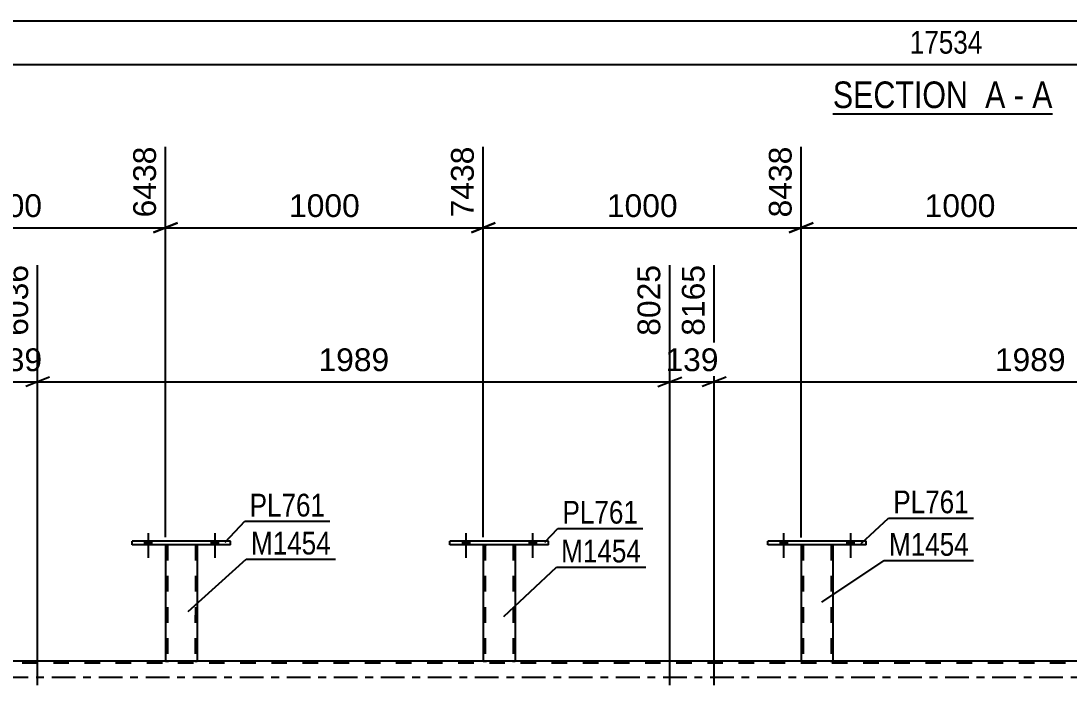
# Model space of a CAD drawing. Header units: millimetres. Extents: x -57 to 784, y -422 to 172.
# Drawn here: x 237.1 to 369, y -1 to 82.5 of the extents above; entities that cross this region are included whole.
import ezdxf

# ---------------------------------------------------------------- set-up
doc = ezdxf.new("R2010")
doc.units = ezdxf.units.MM
doc.linetypes.add('DXK_LINE_DOT2', pattern=[3.9198, 1.9599, -1.9599])
doc.linetypes.add('DXK_LINE_DOT3', pattern=[5.9187, 2.979, -0.9799, 0.9799, -0.9799])
doc.styles.add('Arial', font='ARIAL.TTF', dxfattribs={"height": 0.2})
doc.styles.add('Arial Narrow', font='ARIALN.TTF', dxfattribs={"height": 0.2})

# ---------------------------------------------------------------- blocks, each defined once
blk = doc.blocks.new('Unknown-122571766-12 - 5456')
at = {"color": 6, "linetype": 'Continuous'}
blk.add_line((339.3, 70.84), (366.95, 70.84), dxfattribs=at)
at = {"color": 0, "linetype": 'Continuous'}
for points in [[(357.41, 71.59), (357.41, 75.09), (339.3, 75.09), (339.3, 71.59)], [(361.02, 71.59), (361.02, 75.09), (358.46, 75.09), (358.46, 71.59)], [(363.34, 71.59), (363.34, 75.09), (362.07, 75.09), (362.07, 71.59)], [(366.95, 71.59), (366.95, 75.09), (364.39, 75.09), (364.39, 71.59)]]:
    blk.add_wipeout(points, dxfattribs=at)
at = {"color": 7, "linetype": 'Continuous', "style": 'Arial Narrow'}
for s, p in [('SECTION ', (339.3, 71.59)), ('A', (358.46, 71.59)), ('A', (364.39, 71.59)), ('-', (362.07, 71.59))]:
    blk.add_text(s, height=3.34, dxfattribs=at).set_placement(p)
blk = doc.blocks.new('Bolt-122571766-4019 - 3505')
at = {"linetype": 'Continuous'}
for points in [[(252.67, 16.64), (253.55, 16.64), (253.55, 17.12), (252.67, 17.12)], [(261.07, 16.64), (261.95, 16.64), (261.95, 17.12), (261.07, 17.12)]]:
    blk.add_hatch(color=1, dxfattribs=at).paths.add_polyline_path(points)
at = {"color": 1, "linetype": 'Continuous'}
for p, q in [((253.11, 18.12), (253.11, 15)), ((261.51, 18.12), (261.51, 15)), ((252.67, 17.12), (252.67, 16.64)), ((253.55, 17.12), (253.55, 16.64)), ((261.07, 17.12), (261.07, 16.64)), ((261.95, 17.12), (261.95, 16.64))]:
    blk.add_line(p, q, dxfattribs=at)
blk = doc.blocks.new('Part-122571766-3780 - 3505')
at = {"color": 2, "linetype": 'Continuous'}
for p, q in [((251.11, 16.64), (251.11, 17.12)), ((263.51, 17.12), (251.11, 17.12)), ((263.51, 16.64), (251.11, 16.64)), ((263.51, 16.64), (263.51, 17.12))]:
    blk.add_line(p, q, dxfattribs=at)
blk = doc.blocks.new('Part-122571766-3785 - 3505')
at = {"color": 2, "linetype": 'Continuous'}
for p, q in [((295.31, 16.64), (295.31, 2)), ((299.31, 16.64), (299.31, 2)), ((295.34, 2), (295.31, 2)), ((295.45, 2), (295.34, 2)), ((295.6, 2), (295.45, 2)), ((299.01, 2), (295.6, 2)), ((299.17, 2), (299.01, 2)), ((299.27, 2), (299.17, 2)), ((299.31, 2), (299.27, 2))]:
    blk.add_line(p, q, dxfattribs=at)
at = {"color": 7, "linetype": 'DXK_LINE_DOT2'}
for p, q in [((295.31, 16.64), (295.31, 16.64)), ((295.31, 16.64), (295.31, 16.64)), ((295.31, 16.64), (295.31, 16.64)), ((295.35, 16.64), (295.31, 16.64)), ((295.31, 16.64), (295.35, 16.64)), ((295.45, 16.64), (295.35, 16.64)), ((295.35, 16.64), (295.45, 16.64)), ((295.61, 16.64), (295.45, 16.64)), ((295.45, 16.64), (295.61, 16.64)), ((295.55, 16.64), (295.55, 16.64)), ((295.55, 16.64), (295.55, 2)), ((295.57, 16.64), (295.55, 16.64)), ((295.55, 16.64), (295.57, 16.64)), ((295.62, 16.64), (295.57, 16.64)), ((295.57, 16.64), (295.62, 16.64)), ((299.02, 16.64), (295.61, 16.64)), ((299.02, 16.64), (295.61, 16.64)), ((298.92, 16.64), (295.62, 16.64)), ((295.62, 16.64), (295.7, 16.64)), ((299, 16.64), (295.7, 16.64)), ((299, 16.64), (298.92, 16.64)), ((299.05, 16.64), (299, 16.64)), ((299, 16.64), (299.05, 16.64)), ((299.02, 16.64), (299.17, 16.64)), ((299.17, 16.64), (299.02, 16.64)), ((299.07, 16.64), (299.05, 16.64)), ((299.05, 16.64), (299.07, 16.64)), ((299.07, 16.64), (299.07, 16.64)), ((299.07, 16.64), (299.07, 2)), ((299.17, 16.64), (299.28, 16.64)), ((299.28, 16.64), (299.17, 16.64)), ((299.28, 16.64), (299.31, 16.64)), ((299.31, 16.64), (299.28, 16.64)), ((299.31, 16.64), (299.31, 16.64)), ((299.31, 16.64), (299.31, 16.64)), ((299.31, 16.64), (299.31, 16.64)), ((295.31, 2), (295.34, 2)), ((295.34, 2), (295.45, 2)), ((295.45, 2), (295.6, 2)), ((295.57, 2), (295.55, 2)), ((295.55, 2), (295.57, 2)), ((295.62, 2), (295.57, 2)), ((295.57, 2), (295.6, 2)), ((299.01, 2), (295.6, 2)), ((295.6, 2), (295.62, 2)), ((298.92, 2), (295.62, 2)), ((295.62, 2), (295.7, 2)), ((299, 2), (295.7, 2)), ((299, 2), (298.92, 2)), ((299.05, 2), (299, 2)), ((299, 2), (299.05, 2)), ((299.01, 2), (299.17, 2)), ((299.07, 2), (299.05, 2)), ((299.05, 2), (299.07, 2)), ((299.17, 2), (299.27, 2)), ((299.27, 2), (299.31, 2))]:
    blk.add_line(p, q, dxfattribs=at)
blk = doc.blocks.new('Part-122571766-3790 - 3505')
at = {"color": 2, "linetype": 'Continuous'}
for p, q in [((291.11, 16.64), (291.11, 17.12)), ((303.51, 17.12), (291.11, 17.12)), ((303.51, 16.64), (291.11, 16.64)), ((303.51, 16.64), (303.51, 17.12))]:
    blk.add_line(p, q, dxfattribs=at)
blk = doc.blocks.new('Part-122571766-3795 - 3505')
at = {"color": 2, "linetype": 'Continuous'}
for p, q in [((335.31, 16.64), (335.31, 2)), ((339.31, 16.64), (339.31, 2)), ((335.34, 2), (335.31, 2)), ((335.45, 2), (335.34, 2)), ((335.6, 2), (335.45, 2)), ((339.01, 2), (335.6, 2)), ((339.17, 2), (339.01, 2)), ((339.27, 2), (339.17, 2)), ((339.31, 2), (339.27, 2))]:
    blk.add_line(p, q, dxfattribs=at)
at = {"color": 7, "linetype": 'DXK_LINE_DOT2'}
for p, q in [((335.31, 16.64), (335.31, 16.64)), ((335.31, 16.64), (335.31, 16.64)), ((335.31, 16.64), (335.31, 16.64)), ((335.35, 16.64), (335.31, 16.64)), ((335.31, 16.64), (335.35, 16.64)), ((335.45, 16.64), (335.35, 16.64)), ((335.35, 16.64), (335.45, 16.64)), ((335.61, 16.64), (335.45, 16.64)), ((335.45, 16.64), (335.61, 16.64)), ((335.55, 16.64), (335.55, 16.64)), ((335.55, 16.64), (335.55, 2)), ((335.57, 16.64), (335.55, 16.64)), ((335.55, 16.64), (335.57, 16.64)), ((335.62, 16.64), (335.57, 16.64)), ((335.57, 16.64), (335.62, 16.64)), ((339.02, 16.64), (335.61, 16.64)), ((339.02, 16.64), (335.61, 16.64)), ((338.92, 16.64), (335.62, 16.64)), ((335.62, 16.64), (335.7, 16.64)), ((339, 16.64), (335.7, 16.64)), ((339, 16.64), (338.92, 16.64)), ((339.05, 16.64), (339, 16.64)), ((339, 16.64), (339.05, 16.64)), ((339.02, 16.64), (339.17, 16.64)), ((339.17, 16.64), (339.02, 16.64)), ((339.07, 16.64), (339.05, 16.64)), ((339.05, 16.64), (339.07, 16.64)), ((339.07, 16.64), (339.07, 16.64)), ((339.07, 16.64), (339.07, 2)), ((339.17, 16.64), (339.28, 16.64)), ((339.28, 16.64), (339.17, 16.64)), ((339.28, 16.64), (339.31, 16.64)), ((339.31, 16.64), (339.28, 16.64)), ((339.31, 16.64), (339.31, 16.64)), ((339.31, 16.64), (339.31, 16.64)), ((339.31, 16.64), (339.31, 16.64)), ((335.31, 2), (335.34, 2)), ((335.34, 2), (335.45, 2)), ((335.45, 2), (335.6, 2)), ((335.57, 2), (335.55, 2)), ((335.55, 2), (335.57, 2)), ((335.62, 2), (335.57, 2)), ((335.57, 2), (335.6, 2)), ((339.01, 2), (335.6, 2)), ((335.6, 2), (335.62, 2)), ((338.92, 2), (335.62, 2)), ((335.62, 2), (335.7, 2)), ((339, 2), (335.7, 2)), ((339, 2), (338.92, 2)), ((339.05, 2), (339, 2)), ((339, 2), (339.05, 2)), ((339.01, 2), (339.17, 2)), ((339.07, 2), (339.05, 2)), ((339.05, 2), (339.07, 2)), ((339.17, 2), (339.27, 2)), ((339.27, 2), (339.31, 2))]:
    blk.add_line(p, q, dxfattribs=at)
blk = doc.blocks.new('Bolt-122571766-3900 - 3505')
at = {"linetype": 'Continuous'}
for points in [[(332.67, 16.64), (333.55, 16.64), (333.55, 17.12), (332.67, 17.12)], [(341.07, 16.64), (341.95, 16.64), (341.95, 17.12), (341.07, 17.12)]]:
    blk.add_hatch(color=1, dxfattribs=at).paths.add_polyline_path(points)
at = {"color": 1, "linetype": 'Continuous'}
for p, q in [((333.11, 18.12), (333.11, 15)), ((341.51, 18.12), (341.51, 15)), ((332.67, 17.12), (332.67, 16.64)), ((333.55, 17.12), (333.55, 16.64)), ((341.07, 17.12), (341.07, 16.64)), ((341.95, 17.12), (341.95, 16.64))]:
    blk.add_line(p, q, dxfattribs=at)
blk = doc.blocks.new('Part-122571766-3929 - 3505')
at = {"color": 2, "linetype": 'Continuous'}
for p, q in [((255.31, 16.64), (255.3, 2)), ((259.31, 16.64), (259.3, 2)), ((255.34, 2), (255.3, 2)), ((255.44, 2), (255.34, 2)), ((255.6, 2), (255.44, 2)), ((259.01, 2), (255.6, 2)), ((259.16, 2), (259.01, 2)), ((259.27, 2), (259.16, 2)), ((259.3, 2), (259.27, 2))]:
    blk.add_line(p, q, dxfattribs=at)
at = {"color": 7, "linetype": 'DXK_LINE_DOT2'}
for p, q in [((255.31, 16.64), (255.31, 16.64)), ((255.31, 16.64), (255.31, 16.64)), ((255.31, 16.64), (255.31, 16.64)), ((255.34, 16.64), (255.31, 16.64)), ((255.31, 16.64), (255.34, 16.64)), ((255.45, 16.64), (255.34, 16.64)), ((255.34, 16.64), (255.45, 16.64)), ((255.6, 16.64), (255.45, 16.64)), ((255.45, 16.64), (255.6, 16.64)), ((255.55, 16.64), (255.54, 2)), ((255.55, 16.64), (255.55, 16.64)), ((255.56, 16.64), (255.55, 16.64)), ((255.55, 16.64), (255.56, 16.64)), ((255.62, 16.64), (255.56, 16.64)), ((255.56, 16.64), (255.62, 16.64)), ((259.01, 16.64), (255.6, 16.64)), ((259.01, 16.64), (255.6, 16.64)), ((258.92, 16.64), (255.62, 16.64)), ((255.62, 16.64), (255.69, 16.64)), ((259, 16.64), (255.69, 16.64)), ((259, 16.64), (258.92, 16.64)), ((259.05, 16.64), (259, 16.64)), ((259, 16.64), (259.05, 16.64)), ((259.01, 16.64), (259.17, 16.64)), ((259.17, 16.64), (259.01, 16.64)), ((259.07, 16.64), (259.05, 16.64)), ((259.05, 16.64), (259.07, 16.64)), ((259.07, 16.64), (259.06, 2)), ((259.07, 16.64), (259.07, 16.64)), ((259.17, 16.64), (259.27, 16.64)), ((259.27, 16.64), (259.17, 16.64)), ((259.27, 16.64), (259.31, 16.64)), ((259.31, 16.64), (259.27, 16.64)), ((259.31, 16.64), (259.31, 16.64)), ((259.31, 16.64), (259.31, 16.64)), ((259.31, 16.64), (259.31, 16.64)), ((255.3, 2), (255.34, 2)), ((255.34, 2), (255.44, 2)), ((255.44, 2), (255.6, 2)), ((255.56, 2), (255.54, 2)), ((255.54, 2), (255.56, 2)), ((255.61, 2), (255.56, 2)), ((255.56, 2), (255.6, 2)), ((259.01, 2), (255.6, 2)), ((255.6, 2), (255.61, 2)), ((258.91, 2), (255.61, 2)), ((255.61, 2), (255.69, 2)), ((258.99, 2), (255.69, 2)), ((258.99, 2), (258.91, 2)), ((259.04, 2), (258.99, 2)), ((258.99, 2), (259.04, 2)), ((259.01, 2), (259.16, 2)), ((259.06, 2), (259.04, 2)), ((259.04, 2), (259.06, 2)), ((259.16, 2), (259.27, 2)), ((259.27, 2), (259.3, 2))]:
    blk.add_line(p, q, dxfattribs=at)
blk = doc.blocks.new('Part-122571766-3959 - 3505')
at = {"color": 2, "linetype": 'Continuous'}
for p, q in [((331.11, 16.64), (331.11, 17.12)), ((343.51, 17.12), (331.11, 17.12)), ((343.51, 16.64), (331.11, 16.64)), ((343.51, 16.64), (343.51, 17.12))]:
    blk.add_line(p, q, dxfattribs=at)
blk = doc.blocks.new('Part-122571766-3974 - 3505')
at = {"color": 7, "linetype": 'DXK_LINE_DOT2'}
for p, q in [((697.85, 1.76), (33.83, 1.76)), ((693.92, 2), (95.3, 2)), ((259.3, 2), (255.3, 2)), ((299.31, 2), (295.31, 2)), ((339.31, 2), (335.31, 2))]:
    blk.add_line(p, q, dxfattribs=at)
at = {"color": 2, "linetype": 'Continuous'}
for p, q in [((255.3, 2), (219.3, 2)), ((295.31, 2), (259.3, 2)), ((335.31, 2), (299.31, 2)), ((375.3, 2), (339.31, 2))]:
    blk.add_line(p, q, dxfattribs=at)
at = {"color": 7, "linetype": 'DXK_LINE_DOT3'}
blk.add_line((33.83, 0), (707.85, 0), dxfattribs=at)
blk = doc.blocks.new('Bolt-122571766-4020 - 3505')
at = {"linetype": 'Continuous'}
for points in [[(292.67, 16.64), (293.55, 16.64), (293.55, 17.12), (292.67, 17.12)], [(301.07, 16.64), (301.95, 16.64), (301.95, 17.12), (301.07, 17.12)]]:
    blk.add_hatch(color=1, dxfattribs=at).paths.add_polyline_path(points)
at = {"color": 1, "linetype": 'Continuous'}
for p, q in [((293.11, 18.12), (293.11, 15)), ((301.51, 18.12), (301.51, 15)), ((292.67, 17.12), (292.67, 16.64)), ((293.55, 17.12), (293.55, 16.64)), ((301.07, 17.12), (301.07, 16.64)), ((301.95, 17.12), (301.95, 16.64))]:
    blk.add_line(p, q, dxfattribs=at)
blk = doc.blocks.new('Bolt-122571766-4021 - 3505')
at = {"linetype": 'Continuous'}
for points in [[(292.67, 16.64), (293.55, 16.64), (293.55, 17.12), (292.67, 17.12)], [(301.07, 16.64), (301.95, 16.64), (301.95, 17.12), (301.07, 17.12)]]:
    blk.add_hatch(color=1, dxfattribs=at).paths.add_polyline_path(points)
at = {"color": 1, "linetype": 'Continuous'}
for p, q in [((293.11, 18.12), (293.11, 15)), ((301.51, 18.12), (301.51, 15)), ((292.67, 17.12), (292.67, 16.64)), ((293.55, 17.12), (293.55, 16.64)), ((301.07, 17.12), (301.07, 16.64)), ((301.95, 17.12), (301.95, 16.64))]:
    blk.add_line(p, q, dxfattribs=at)
blk = doc.blocks.new('Bolt-122571766-4022 - 3505')
at = {"linetype": 'Continuous'}
for points in [[(332.67, 16.64), (333.55, 16.64), (333.55, 17.12), (332.67, 17.12)], [(341.07, 16.64), (341.95, 16.64), (341.95, 17.12), (341.07, 17.12)]]:
    blk.add_hatch(color=1, dxfattribs=at).paths.add_polyline_path(points)
at = {"color": 1, "linetype": 'Continuous'}
for p, q in [((333.11, 18.12), (333.11, 15)), ((341.51, 18.12), (341.51, 15)), ((332.67, 17.12), (332.67, 16.64)), ((333.55, 17.12), (333.55, 16.64)), ((341.07, 17.12), (341.07, 16.64)), ((341.95, 17.12), (341.95, 16.64))]:
    blk.add_line(p, q, dxfattribs=at)
blk = doc.blocks.new('Bolt-122571766-4054 - 3505')
at = {"linetype": 'Continuous'}
for points in [[(252.67, 16.64), (253.55, 16.64), (253.55, 17.12), (252.67, 17.12)], [(261.07, 16.64), (261.95, 16.64), (261.95, 17.12), (261.07, 17.12)]]:
    blk.add_hatch(color=1, dxfattribs=at).paths.add_polyline_path(points)
at = {"color": 1, "linetype": 'Continuous'}
for p, q in [((253.11, 18.12), (253.11, 15)), ((261.51, 18.12), (261.51, 15)), ((252.67, 17.12), (252.67, 16.64)), ((253.55, 17.12), (253.55, 16.64)), ((261.07, 17.12), (261.07, 16.64)), ((261.95, 17.12), (261.95, 16.64))]:
    blk.add_line(p, q, dxfattribs=at)
blk = doc.blocks.new('StraightDimension-122571766-4810 - 3505')
at = {"color": 7, "linetype": 'Continuous'}
for p, q in [((215.31, 17.62), (215.31, 66.72)), ((255.31, 17.6), (255.31, 66.72)), ((216.81, 57.13), (213.81, 55.93)), ((253.81, 55.93), (256.81, 57.13)), ((215.31, 56.53), (255.31, 56.53))]:
    blk.add_line(p, q, dxfattribs=at)
at = {"color": 0}
blk.add_wipeout([(240.35, 57.28), (240.35, 61.48), (230.26, 61.48), (230.26, 57.28)], dxfattribs=at)
at = {"color": 3, "style": 'Arial'}
blk.add_text('1000', height=2.865, dxfattribs=at).set_placement((230.86, 57.88))
at = {"color": 0, "linetype": 'Continuous'}
blk.add_wipeout([(254.71, 67.32), (250.51, 67.32), (250.51, 57.23), (254.71, 57.23)], dxfattribs=at)
at = {"color": 3, "linetype": 'Continuous', "style": 'Arial'}
blk.add_text('6438', height=2.865, rotation=90.0002, dxfattribs=at).set_placement((254.11, 57.83))
blk = doc.blocks.new('StraightDimension-122571766-4794 - 3505')
at = {"color": 7, "linetype": 'Continuous'}
for p, q in [((295.31, 17.59), (295.31, 66.72)), ((335.31, 17.58), (335.31, 66.72)), ((296.81, 57.13), (293.81, 55.93)), ((333.81, 55.93), (336.81, 57.13)), ((295.31, 56.53), (335.31, 56.53))]:
    blk.add_line(p, q, dxfattribs=at)
at = {"color": 0}
blk.add_wipeout([(320.36, 57.28), (320.36, 61.48), (310.26, 61.48), (310.26, 57.28)], dxfattribs=at)
at = {"color": 3, "style": 'Arial'}
blk.add_text('1000', height=2.865, dxfattribs=at).set_placement((310.86, 57.88))
at = {"color": 0, "linetype": 'Continuous'}
blk.add_wipeout([(334.71, 67.32), (330.51, 67.32), (330.51, 57.23), (334.71, 57.23)], dxfattribs=at)
at = {"color": 3, "linetype": 'Continuous', "style": 'Arial'}
blk.add_text('8438', height=2.865, rotation=90.0002, dxfattribs=at).set_placement((334.11, 57.83))
blk = doc.blocks.new('StraightDimension-122571766-4654 - 3505')
at = {"color": 7, "linetype": 'Continuous'}
for p, q in [((233.65, -1), (233.65, 51.84)), ((239.22, -1), (239.22, 51.84)), ((232.15, 36.54), (235.15, 37.74)), ((233.65, 37.14), (239.22, 37.14)), ((240.72, 37.74), (237.72, 36.54))]:
    blk.add_line(p, q, dxfattribs=at)
at = {"color": 0}
blk.add_wipeout([(240.37, 37.89), (240.37, 42.09), (232.5, 42.09), (232.5, 37.89)], dxfattribs=at)
at = {"color": 3, "style": 'Arial'}
blk.add_text('139', height=2.865, dxfattribs=at).set_placement((233.1, 38.49))
at = {"color": 0, "linetype": 'Continuous'}
blk.add_wipeout([(238.62, 52.44), (234.42, 52.44), (234.42, 42.34), (238.62, 42.34)], dxfattribs=at)
at = {"color": 3, "linetype": 'Continuous', "style": 'Arial'}
blk.add_text('6036', height=2.865, rotation=90.0002, dxfattribs=at).set_placement((238.02, 42.94))
blk = doc.blocks.new('StraightDimension-122571766-4601 - 3505')
at = {"color": 7, "linetype": 'Continuous'}
for p, q in [((403.92, -1), (403.92, 54.06)), ((324.36, -1), (324.36, 51.84)), ((325.86, 37.74), (322.86, 36.54)), ((324.36, 37.14), (403.92, 37.14)), ((402.42, 36.54), (405.42, 37.74))]:
    blk.add_line(p, q, dxfattribs=at)
at = {"color": 0}
blk.add_wipeout([(369.18, 37.89), (369.18, 42.09), (359.09, 42.09), (359.09, 37.89)], dxfattribs=at)
at = {"color": 3, "style": 'Arial'}
blk.add_text('1989', height=2.865, dxfattribs=at).set_placement((359.69, 38.49))
at = {"color": 0, "linetype": 'Continuous'}
blk.add_wipeout([(403.32, 54.66), (399.12, 54.66), (399.12, 42.34), (403.32, 42.34)], dxfattribs=at)
at = {"color": 3, "linetype": 'Continuous', "style": 'Arial'}
blk.add_text('10154', height=2.865, rotation=90.0002, dxfattribs=at).set_placement((402.72, 42.94))
blk = doc.blocks.new('StraightDimension-122571766-4615 - 3505')
at = {"color": 7, "linetype": 'Continuous'}
for p, q in [((318.78, -1), (318.78, 51.84)), ((324.36, -1), (324.36, 51.84)), ((317.28, 36.54), (320.28, 37.74)), ((318.78, 37.14), (324.36, 37.14)), ((325.86, 37.74), (322.86, 36.54))]:
    blk.add_line(p, q, dxfattribs=at)
at = {"color": 0}
blk.add_wipeout([(325.51, 37.89), (325.51, 42.09), (317.63, 42.09), (317.63, 37.89)], dxfattribs=at)
at = {"color": 3, "style": 'Arial'}
blk.add_text('139', height=2.865, dxfattribs=at).set_placement((318.23, 38.49))
at = {"color": 0, "linetype": 'Continuous'}
blk.add_wipeout([(323.76, 52.44), (319.56, 52.44), (319.56, 42.34), (323.76, 42.34)], dxfattribs=at)
at = {"color": 3, "linetype": 'Continuous', "style": 'Arial'}
blk.add_text('8165', height=2.865, rotation=90.0002, dxfattribs=at).set_placement((323.16, 42.94))
blk = doc.blocks.new('StraightDimension-122571766-4636 - 3505')
at = {"color": 7, "linetype": 'Continuous'}
for p, q in [((239.22, -1), (239.22, 51.84)), ((318.78, -1), (318.78, 51.84)), ((240.72, 37.74), (237.72, 36.54)), ((239.22, 37.14), (318.78, 37.14)), ((317.28, 36.54), (320.28, 37.74))]:
    blk.add_line(p, q, dxfattribs=at)
at = {"color": 0}
blk.add_wipeout([(284.05, 37.89), (284.05, 42.09), (273.96, 42.09), (273.96, 37.89)], dxfattribs=at)
at = {"color": 3, "style": 'Arial'}
blk.add_text('1989', height=2.865, dxfattribs=at).set_placement((274.56, 38.49))
at = {"color": 0, "linetype": 'Continuous'}
blk.add_wipeout([(318.18, 52.44), (313.98, 52.44), (313.98, 42.34), (318.18, 42.34)], dxfattribs=at)
at = {"color": 3, "linetype": 'Continuous', "style": 'Arial'}
blk.add_text('8025', height=2.865, rotation=90.0002, dxfattribs=at).set_placement((317.58, 42.94))
blk = doc.blocks.new('StraightDimension-122571766-4786 - 3505')
at = {"color": 7, "linetype": 'Continuous'}
for p, q in [((335.31, 17.58), (335.31, 66.72)), ((375.31, 17.58), (375.31, 66.72)), ((336.81, 57.13), (333.81, 55.93)), ((373.81, 55.93), (376.81, 57.13)), ((335.31, 56.53), (375.31, 56.53))]:
    blk.add_line(p, q, dxfattribs=at)
at = {"color": 0}
blk.add_wipeout([(360.36, 57.28), (360.36, 61.48), (350.26, 61.48), (350.26, 57.28)], dxfattribs=at)
at = {"color": 3, "style": 'Arial'}
blk.add_text('1000', height=2.865, dxfattribs=at).set_placement((350.86, 57.88))
at = {"color": 0, "linetype": 'Continuous'}
blk.add_wipeout([(374.71, 67.32), (370.51, 67.32), (370.51, 57.23), (374.71, 57.23)], dxfattribs=at)
at = {"color": 3, "linetype": 'Continuous', "style": 'Arial'}
blk.add_text('9438', height=2.865, rotation=90.0002, dxfattribs=at).set_placement((374.11, 57.83))
blk = doc.blocks.new('StraightDimension-122571766-4802 - 3505')
at = {"color": 7, "linetype": 'Continuous'}
for p, q in [((255.31, 17.6), (255.31, 66.72)), ((295.31, 17.59), (295.31, 66.72)), ((256.81, 57.13), (253.81, 55.93)), ((293.81, 55.93), (296.81, 57.13)), ((255.31, 56.53), (295.31, 56.53))]:
    blk.add_line(p, q, dxfattribs=at)
at = {"color": 0}
blk.add_wipeout([(280.36, 57.28), (280.36, 61.48), (270.26, 61.48), (270.26, 57.28)], dxfattribs=at)
at = {"color": 3, "style": 'Arial'}
blk.add_text('1000', height=2.865, dxfattribs=at).set_placement((270.86, 57.88))
at = {"color": 0, "linetype": 'Continuous'}
blk.add_wipeout([(294.71, 67.32), (290.51, 67.32), (290.51, 57.23), (294.71, 57.23)], dxfattribs=at)
at = {"color": 3, "linetype": 'Continuous', "style": 'Arial'}
blk.add_text('7438', height=2.865, rotation=90.0002, dxfattribs=at).set_placement((294.11, 57.83))
blk = doc.blocks.new('StraightDimension-122571766-6719 - 5456')
at = {"color": 7, "linetype": 'Continuous'}
blk.add_line((8.64, 77.08), (698.49, 77.08), dxfattribs=at)
at = {"color": 0}
blk.add_wipeout([(358.73, 77.83), (358.73, 82.03), (348.39, 82.03), (348.39, 77.83)], dxfattribs=at)
at = {"color": 3, "style": 'Arial Narrow'}
blk.add_text('17534', height=2.863, dxfattribs=at).set_placement((348.99, 78.43))
blk = doc.blocks.new('StraightDimension-122571766-6068 - 5456')
at = {"color": 7, "linetype": 'Continuous'}
blk.add_line((9.28, 82.54), (697.85, 82.54), dxfattribs=at)
blk = doc.blocks.new('Mark-122571766-3776 - 3505')
at = {"color": 0}
blk.add_wipeout([(275.41, 20.2), (275.41, 23.2), (265.9, 23.2), (265.9, 20.2)], dxfattribs=at)
blk.add_wipeout([(275.41, 20.2), (275.41, 23.2), (265.9, 23.2), (265.9, 20.2)], dxfattribs=at)
at = {"color": 30, "linetype": 'Continuous'}
for p, q in [((262.82, 16.96), (265.3, 19.6)), ((265.3, 19.6), (276.01, 19.6))]:
    blk.add_line(p, q, dxfattribs=at)
at = {"color": 3, "style": 'Arial Narrow'}
blk.add_text('PL761', height=2.863, dxfattribs=at).set_placement((265.9, 20.2))
blk = doc.blocks.new('Mark-122571766-3781 - 3505')
at = {"color": 0}
blk.add_wipeout([(315.16, 14.42), (315.16, 17.42), (305.11, 17.42), (305.11, 14.42)], dxfattribs=at)
blk.add_wipeout([(315.16, 14.42), (315.16, 17.42), (305.11, 17.42), (305.11, 14.42)], dxfattribs=at)
at = {"color": 30, "linetype": 'Continuous'}
for p, q in [((297.88, 7.62), (304.51, 13.82)), ((304.51, 13.82), (315.76, 13.82))]:
    blk.add_line(p, q, dxfattribs=at)
at = {"color": 3, "style": 'Arial Narrow'}
blk.add_text('M1454', height=2.863, dxfattribs=at).set_placement((305.11, 14.42))
blk = doc.blocks.new('Mark-122571766-3786 - 3505')
at = {"color": 0}
blk.add_wipeout([(314.78, 19.31), (314.78, 22.31), (305.28, 22.31), (305.28, 19.31)], dxfattribs=at)
blk.add_wipeout([(314.78, 19.31), (314.78, 22.31), (305.28, 22.31), (305.28, 19.31)], dxfattribs=at)
at = {"color": 30, "linetype": 'Continuous'}
for p, q in [((303.04, 16.97), (304.68, 18.71)), ((304.68, 18.71), (315.38, 18.71))]:
    blk.add_line(p, q, dxfattribs=at)
at = {"color": 3, "style": 'Arial Narrow'}
blk.add_text('PL761', height=2.863, dxfattribs=at).set_placement((305.28, 19.31))
blk = doc.blocks.new('Mark-122571766-3791 - 3505')
at = {"color": 0}
blk.add_wipeout([(356.42, 15.26), (356.42, 18.26), (346.37, 18.26), (346.37, 15.26)], dxfattribs=at)
blk.add_wipeout([(356.42, 15.26), (356.42, 18.26), (346.37, 18.26), (346.37, 15.26)], dxfattribs=at)
at = {"color": 30, "linetype": 'Continuous'}
for p, q in [((337.93, 9.42), (345.77, 14.66)), ((345.77, 14.66), (357.02, 14.66))]:
    blk.add_line(p, q, dxfattribs=at)
at = {"color": 3, "style": 'Arial Narrow'}
blk.add_text('M1454', height=2.863, dxfattribs=at).set_placement((346.37, 15.26))
blk = doc.blocks.new('Mark-122571766-3925 - 3505')
at = {"color": 0}
blk.add_wipeout([(276.12, 15.42), (276.12, 18.42), (266.07, 18.42), (266.07, 15.42)], dxfattribs=at)
blk.add_wipeout([(276.12, 15.42), (276.12, 18.42), (266.07, 18.42), (266.07, 15.42)], dxfattribs=at)
at = {"color": 30, "linetype": 'Continuous'}
for p, q in [((258.18, 8.27), (265.47, 14.82)), ((265.47, 14.82), (276.72, 14.82))]:
    blk.add_line(p, q, dxfattribs=at)
at = {"color": 3, "style": 'Arial Narrow'}
blk.add_text('M1454', height=2.863, dxfattribs=at).set_placement((266.07, 15.42))
blk = doc.blocks.new('Mark-122571766-3955 - 3505')
at = {"color": 0}
blk.add_wipeout([(356.41, 20.61), (356.41, 23.61), (346.91, 23.61), (346.91, 20.61)], dxfattribs=at)
blk.add_wipeout([(356.41, 20.61), (356.41, 23.61), (346.91, 23.61), (346.91, 20.61)], dxfattribs=at)
at = {"color": 30, "linetype": 'Continuous'}
for p, q in [((342.85, 16.81), (346.31, 20.01)), ((346.31, 20.01), (357.01, 20.01))]:
    blk.add_line(p, q, dxfattribs=at)
at = {"color": 3, "style": 'Arial Narrow'}
blk.add_text('PL761', height=2.863, dxfattribs=at).set_placement((346.91, 20.61))

msp = doc.modelspace()

# ---------------------------------------------------------------- block references
for name in ['Unknown-122571766-12 - 5456', 'Bolt-122571766-4019 - 3505', 'Bolt-122571766-4054 - 3505', 'Bolt-122571766-4020 - 3505', 'Bolt-122571766-4021 - 3505', 'Bolt-122571766-3900 - 3505', 'Bolt-122571766-4022 - 3505', 'Part-122571766-3780 - 3505', 'Part-122571766-3929 - 3505', 'Part-122571766-3790 - 3505', 'Part-122571766-3785 - 3505', 'Part-122571766-3959 - 3505', 'Part-122571766-3795 - 3505', 'Part-122571766-3974 - 3505']:
    msp.add_blockref(name, (0, 0))

# ---------------------------------------------------------------- next in the draw order: block references
for name in ['StraightDimension-122571766-6719 - 5456', 'StraightDimension-122571766-4810 - 3505', 'StraightDimension-122571766-4794 - 3505']:
    msp.add_blockref(name, (0, 0))

# ---------------------------------------------------------------- next in the draw order: block references
for name in ['StraightDimension-122571766-6068 - 5456', 'StraightDimension-122571766-4601 - 3505', 'StraightDimension-122571766-4654 - 3505']:
    msp.add_blockref(name, (0, 0))

# ---------------------------------------------------------------- next in the draw order: block references
for name in ['StraightDimension-122571766-4786 - 3505', 'StraightDimension-122571766-4615 - 3505']:
    msp.add_blockref(name, (0, 0))

# ---------------------------------------------------------------- next in the draw order: block references
for name in ['StraightDimension-122571766-4636 - 3505', 'Mark-122571766-3791 - 3505']:
    msp.add_blockref(name, (0, 0))

# ---------------------------------------------------------------- next in the draw order: block references
for name in ['StraightDimension-122571766-4802 - 3505', 'Mark-122571766-3955 - 3505', 'Mark-122571766-3781 - 3505']:
    msp.add_blockref(name, (0, 0))

# ---------------------------------------------------------------- next in the draw order: block references
for name in ['Mark-122571766-3776 - 3505', 'Mark-122571766-3786 - 3505']:
    msp.add_blockref(name, (0, 0))

# ---------------------------------------------------------------- next in the draw order: block references
msp.add_blockref('Mark-122571766-3925 - 3505', (0, 0))

doc.saveas('drawing.dxf')
